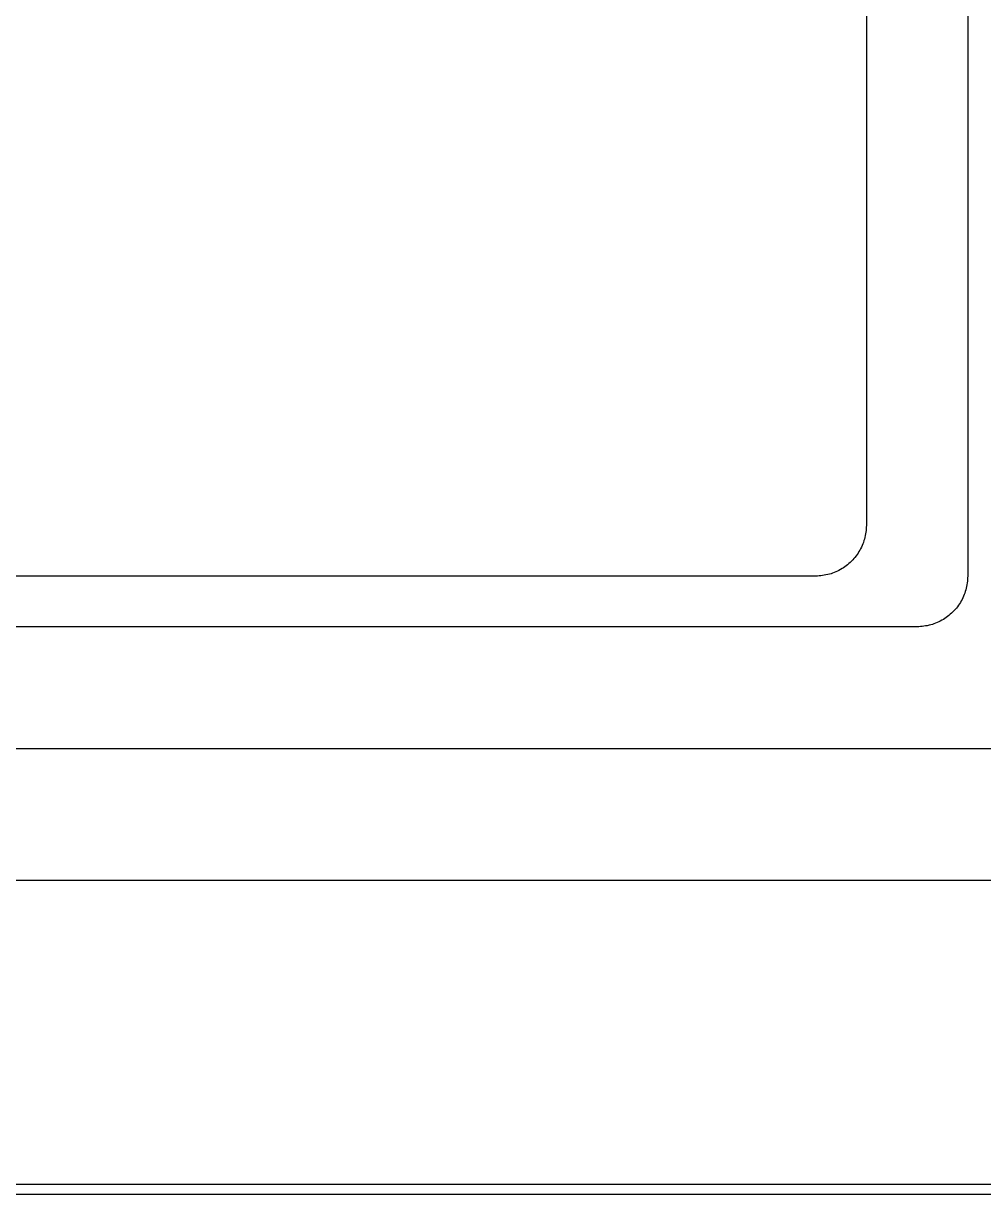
# Model space of a CAD drawing. Header units: millimetres. Extents: x -573 to 3430, y 0 to 3769.
# Drawn here: x 354.2 to 373.15, y 433.77 to 456.87 of the extents above; entities that cross this region are included whole.
import ezdxf

# ---------------------------------------------------------------- set-up
doc = ezdxf.new("R2010")
doc.units = ezdxf.units.MM
doc.layers.add('01 Basic thick', color=7, linetype='Continuous', lineweight=35)

msp = doc.modelspace()

# ---------------------------------------------------------------- linework, layer by layer
at = {"layer": '01 Basic thick', "lineweight": -3}
for p, q in [((372.839, 473.972, -368.054), (372.839, 445.972, -368.054)), ((370.839, 472.972, -368.054), (370.839, 446.972, -368.054)), ((370.818, 446.769, -368.054), (370.811, 446.735, -368.054)), ((370.824, 446.802, -368.054), (370.818, 446.769, -368.054)), ((370.83, 446.836, -368.054), (370.824, 446.802, -368.054)), ((370.834, 446.87, -368.054), (370.83, 446.836, -368.054)), ((370.837, 446.904, -368.054), (370.834, 446.87, -368.054)), ((370.838, 446.938, -368.054), (370.837, 446.904, -368.054)), ((370.839, 446.972, -368.054), (370.838, 446.938, -368.054)), ((370.742, 446.543, -368.054), (370.727, 446.512, -368.054)), ((370.756, 446.574, -368.054), (370.742, 446.543, -368.054)), ((370.769, 446.605, -368.054), (370.756, 446.574, -368.054)), ((370.781, 446.637, -368.054), (370.769, 446.605, -368.054)), ((370.792, 446.67, -368.054), (370.781, 446.637, -368.054)), ((370.802, 446.702, -368.054), (370.792, 446.67, -368.054)), ((370.811, 446.735, -368.054), (370.802, 446.702, -368.054)), ((370.593, 446.315, -368.054), (370.57, 446.29, -368.054)), ((370.615, 446.341, -368.054), (370.593, 446.315, -368.054)), ((370.636, 446.368, -368.054), (370.615, 446.341, -368.054)), ((370.656, 446.395, -368.054), (370.636, 446.368, -368.054)), ((370.675, 446.424, -368.054), (370.656, 446.395, -368.054)), ((370.694, 446.453, -368.054), (370.675, 446.424, -368.054)), ((370.711, 446.482, -368.054), (370.694, 446.453, -368.054)), ((370.727, 446.512, -368.054), (370.711, 446.482, -368.054)), ((370.269, 446.069, -368.054), (370.237, 446.055, -368.054)), ((370.299, 446.084, -368.054), (370.269, 446.069, -368.054)), ((370.329, 446.1, -368.054), (370.299, 446.084, -368.054)), ((370.359, 446.118, -368.054), (370.329, 446.1, -368.054)), ((370.388, 446.136, -368.054), (370.359, 446.118, -368.054)), ((370.416, 446.155, -368.054), (370.388, 446.136, -368.054)), ((370.443, 446.175, -368.054), (370.416, 446.155, -368.054)), ((370.47, 446.196, -368.054), (370.443, 446.175, -368.054)), ((370.496, 446.218, -368.054), (370.47, 446.196, -368.054)), ((370.522, 446.241, -368.054), (370.496, 446.218, -368.054)), ((370.546, 446.265, -368.054), (370.522, 446.241, -368.054)), ((370.57, 446.29, -368.054), (370.546, 446.265, -368.054)), ((369.839, 445.972, -368.054), (326.839, 445.972, -368.054)), ((369.873, 445.973, -368.054), (369.839, 445.972, -368.054)), ((369.907, 445.975, -368.054), (369.873, 445.973, -368.054)), ((369.941, 445.977, -368.054), (369.907, 445.975, -368.054)), ((369.975, 445.981, -368.054), (369.941, 445.977, -368.054)), ((370.009, 445.987, -368.054), (369.975, 445.981, -368.054)), ((370.042, 445.993, -368.054), (370.009, 445.987, -368.054)), ((370.076, 446.001, -368.054), (370.042, 445.993, -368.054)), ((370.109, 446.009, -368.054), (370.076, 446.001, -368.054)), ((370.142, 446.019, -368.054), (370.109, 446.009, -368.054)), ((370.174, 446.03, -368.054), (370.142, 446.019, -368.054)), ((370.206, 446.042, -368.054), (370.174, 446.03, -368.054)), ((370.237, 446.055, -368.054), (370.206, 446.042, -368.054)), ((372.83, 445.836, -368.054), (372.824, 445.802, -368.054)), ((372.834, 445.87, -368.054), (372.83, 445.836, -368.054)), ((372.837, 445.904, -368.054), (372.834, 445.87, -368.054)), ((372.838, 445.938, -368.054), (372.837, 445.904, -368.054)), ((372.839, 445.972, -368.054), (372.838, 445.938, -368.054)), ((372.769, 445.605, -368.054), (372.756, 445.574, -368.054)), ((372.781, 445.637, -368.054), (372.769, 445.605, -368.054)), ((372.792, 445.67, -368.054), (372.781, 445.637, -368.054)), ((372.802, 445.702, -368.054), (372.792, 445.67, -368.054)), ((372.811, 445.735, -368.054), (372.802, 445.702, -368.054)), ((372.818, 445.769, -368.054), (372.811, 445.735, -368.054)), ((372.824, 445.802, -368.054), (372.818, 445.769, -368.054)), ((372.636, 445.368, -368.054), (372.615, 445.341, -368.054)), ((372.656, 445.395, -368.054), (372.636, 445.368, -368.054)), ((372.675, 445.424, -368.054), (372.656, 445.395, -368.054)), ((372.694, 445.453, -368.054), (372.675, 445.424, -368.054)), ((372.711, 445.482, -368.054), (372.694, 445.453, -368.054)), ((372.727, 445.512, -368.054), (372.711, 445.482, -368.054)), ((372.742, 445.543, -368.054), (372.727, 445.512, -368.054)), ((372.756, 445.574, -368.054), (372.742, 445.543, -368.054)), ((372.416, 445.155, -368.054), (372.388, 445.136, -368.054)), ((372.443, 445.175, -368.054), (372.416, 445.155, -368.054)), ((372.47, 445.196, -368.054), (372.443, 445.175, -368.054)), ((372.496, 445.218, -368.054), (372.47, 445.196, -368.054)), ((372.522, 445.241, -368.054), (372.496, 445.218, -368.054)), ((372.546, 445.265, -368.054), (372.522, 445.241, -368.054)), ((372.57, 445.29, -368.054), (372.546, 445.265, -368.054)), ((372.593, 445.315, -368.054), (372.57, 445.29, -368.054)), ((372.615, 445.341, -368.054), (372.593, 445.315, -368.054)), ((371.839, 444.972, -368.054), (324.839, 444.972, -368.054)), ((371.873, 444.973, -368.054), (371.839, 444.972, -368.054)), ((371.907, 444.975, -368.054), (371.873, 444.973, -368.054)), ((371.941, 444.977, -368.054), (371.907, 444.975, -368.054)), ((371.975, 444.981, -368.054), (371.941, 444.977, -368.054)), ((372.009, 444.987, -368.054), (371.975, 444.981, -368.054)), ((372.042, 444.993, -368.054), (372.009, 444.987, -368.054)), ((372.076, 445.001, -368.054), (372.042, 444.993, -368.054)), ((372.109, 445.009, -368.054), (372.076, 445.001, -368.054)), ((372.142, 445.019, -368.054), (372.109, 445.009, -368.054)), ((372.174, 445.03, -368.054), (372.142, 445.019, -368.054)), ((372.206, 445.042, -368.054), (372.174, 445.03, -368.054)), ((372.237, 445.055, -368.054), (372.206, 445.042, -368.054)), ((372.269, 445.069, -368.054), (372.237, 445.055, -368.054)), ((372.299, 445.084, -368.054), (372.269, 445.069, -368.054)), ((372.329, 445.1, -368.054), (372.299, 445.084, -368.054)), ((372.359, 445.118, -368.054), (372.329, 445.1, -368.054)), ((372.388, 445.136, -368.054), (372.359, 445.118, -368.054)), ((312.089, 442.57, -368.054), (384.589, 442.57, -368.054)), ((313.089, 439.972, -368.054), (383.589, 439.972, -368.054)), ((538.339, 433.972, -368.054), (158.339, 433.972, -368.054)), ((538.339, 433.772, -368.054), (158.339, 433.772, -368.054))]:
    msp.add_line(p, q, dxfattribs=at)

doc.saveas('drawing.dxf')
